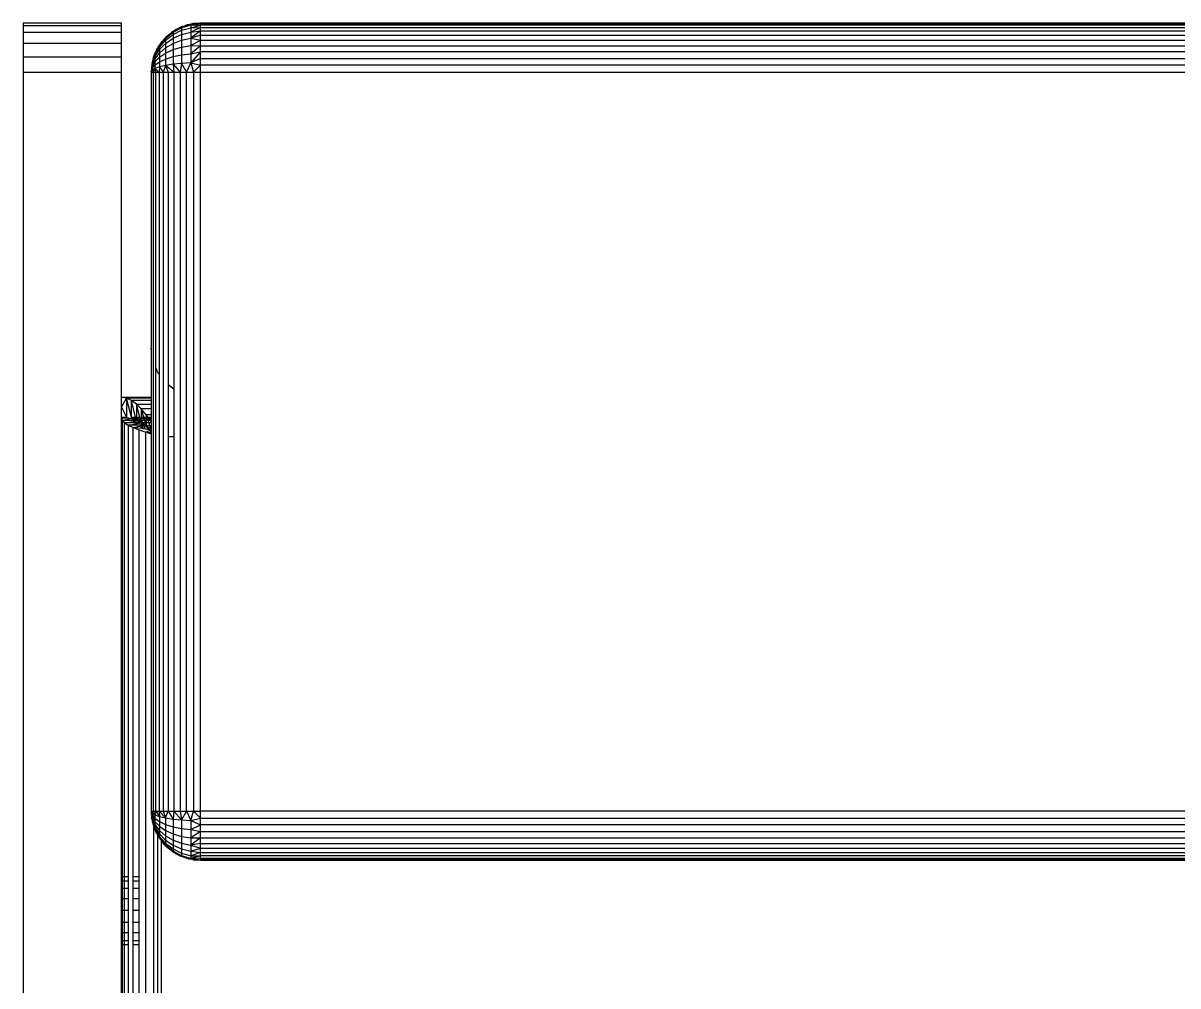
# Model space of a CAD drawing. Header units: inches. Extents: x 12 to 4609, y 5 to 3256.
# Drawn here: x 692.3 to 809.5, y 1342 to 1439.7 of the extents above; entities that cross this region are included whole.
import ezdxf

# ---------------------------------------------------------------- set-up
doc = ezdxf.new("R2010")
doc.units = ezdxf.units.IN
doc.header["$MEASUREMENT"] = 0

msp = doc.modelspace()

# ---------------------------------------------------------------- linework, layer by layer
for p, q in [((702.34, 1439.74), (692.34, 1439.74)), ((692.34, 1439.74), (692.34, 1439.49)), ((692.34, 1439.49), (692.34, 1438.78)), ((692.34, 1439.49), (702.34, 1439.49)), ((702.34, 1439.49), (702.34, 1439.74)), ((702.34, 1438.78), (702.34, 1439.49)), ((707.57, 1438.81), (708.43, 1439.27)), ((707.84, 1439.07), (707.77, 1439.02)), ((707.94, 1439.11), (707.84, 1439.07)), ((708.27, 1439.29), (707.94, 1439.11)), ((708.35, 1439.28), (707.94, 1439.11)), ((708.43, 1439.27), (707.94, 1439.11)), ((708.27, 1439.29), (708.32, 1439.3)), ((708.38, 1439.34), (708.32, 1439.3)), ((708.32, 1439.3), (708.35, 1439.28)), ((708.66, 1439.43), (708.35, 1439.28)), ((708.35, 1439.28), (708.43, 1439.27)), ((708.66, 1439.43), (708.38, 1439.34)), ((708.43, 1439.27), (709.37, 1439.55)), ((708.8, 1439.46), (708.43, 1439.27)), ((708.43, 1439.01), (709.37, 1439.27)), ((708.43, 1439.27), (708.43, 1439.01)), ((708.8, 1439.46), (708.66, 1439.43)), ((708.84, 1439.5), (708.8, 1439.46)), ((708.9, 1439.52), (708.84, 1439.5)), ((708.93, 1439.53), (708.9, 1439.52)), ((708.93, 1439.53), (708.98, 1439.55)), ((709.03, 1439.56), (708.98, 1439.55)), ((709.11, 1439.57), (709.03, 1439.56)), ((709.63, 1439.69), (709.11, 1439.57)), ((709.52, 1439.63), (709.11, 1439.57)), ((709.11, 1439.57), (709.37, 1439.55)), ((709.37, 1439.55), (710.34, 1439.69)), ((709.37, 1439.55), (709.52, 1439.63)), ((709.37, 1439.55), (709.37, 1439.27)), ((709.37, 1439.55), (710.34, 1439.53)), ((709.37, 1439.27), (710.34, 1439.53)), ((709.37, 1439.27), (710.34, 1439.29)), ((710.34, 1439.29), (709.37, 1438.81)), ((709.37, 1439.27), (709.37, 1438.81)), ((709.52, 1439.63), (709.63, 1439.69)), ((709.66, 1439.69), (709.63, 1439.69)), ((709.63, 1439.69), (709.69, 1439.69)), ((709.69, 1439.69), (709.66, 1439.69)), ((710.34, 1439.74), (709.69, 1439.69)), ((709.69, 1439.69), (710.34, 1439.69)), ((1674.84, 1439.74), (710.34, 1439.74)), ((710.34, 1439.69), (710.34, 1439.74)), ((710.34, 1439.69), (1674.84, 1439.69)), ((710.34, 1439.53), (710.34, 1439.69)), ((1674.84, 1439.53), (710.34, 1439.53)), ((710.34, 1439.29), (710.34, 1439.53)), ((710.34, 1438.94), (710.34, 1439.29)), ((710.34, 1439.29), (1674.84, 1439.29)), ((692.34, 1438.78), (692.34, 1437.68)), ((702.34, 1438.78), (692.34, 1438.78)), ((702.34, 1437.68), (702.34, 1438.78)), ((706.19, 1437.46), (706.81, 1438.2)), ((706.19, 1437.3), (706.81, 1438)), ((706.44, 1437.86), (706.51, 1437.95)), ((706.51, 1437.95), (706.56, 1438.01)), ((706.67, 1438.1), (706.56, 1438.01)), ((706.67, 1438.1), (706.81, 1438.2)), ((706.7, 1438.16), (706.67, 1438.1)), ((706.7, 1438.16), (706.76, 1438.22)), ((706.76, 1438.22), (706.81, 1438.27)), ((706.76, 1438.22), (706.78, 1438.24)), ((706.81, 1438.27), (706.78, 1438.24)), ((706.81, 1438.2), (707.57, 1438.81)), ((706.81, 1438), (707.57, 1438.58)), ((706.89, 1438.33), (706.81, 1438.27)), ((706.81, 1438.2), (706.89, 1438.33)), ((706.81, 1438.2), (706.81, 1438)), ((706.81, 1437.68), (707.57, 1438.19)), ((706.81, 1438), (706.81, 1437.68)), ((706.97, 1438.4), (706.89, 1438.33)), ((707.23, 1438.61), (706.97, 1438.4)), ((707.07, 1438.52), (706.97, 1438.4)), ((707.07, 1438.52), (707.23, 1438.61)), ((707.23, 1438.61), (707.26, 1438.66)), ((707.4, 1438.78), (707.26, 1438.66)), ((707.26, 1438.66), (707.33, 1438.67)), ((707.33, 1438.67), (707.57, 1438.81)), ((707.56, 1438.88), (707.4, 1438.78)), ((707.56, 1438.88), (707.64, 1438.94)), ((707.61, 1438.89), (707.56, 1438.88)), ((707.57, 1438.58), (708.43, 1439.01)), ((707.61, 1438.89), (707.57, 1438.81)), ((707.57, 1438.81), (707.57, 1438.58)), ((707.57, 1438.19), (708.43, 1438.58)), ((707.57, 1438.58), (707.57, 1438.19)), ((707.57, 1438.19), (707.57, 1437.68)), ((707.57, 1437.68), (708.43, 1438)), ((707.64, 1438.94), (707.61, 1438.89)), ((707.7, 1438.98), (707.64, 1438.94)), ((707.64, 1438.94), (707.67, 1438.96)), ((707.73, 1439), (707.67, 1438.96)), ((707.73, 1439), (707.77, 1439.02)), ((708.43, 1439.01), (708.43, 1438.58)), ((708.43, 1438.58), (709.37, 1438.81)), ((708.43, 1438.58), (708.43, 1438)), ((708.43, 1438), (709.37, 1438.2)), ((708.43, 1438), (708.43, 1437.3)), ((709.37, 1438.81), (710.34, 1438.94)), ((710.34, 1438.94), (709.37, 1438.2)), ((709.37, 1438.81), (709.37, 1438.2)), ((710.34, 1438.52), (709.37, 1438.2)), ((709.37, 1438.2), (709.37, 1437.46)), ((709.37, 1438.2), (710.34, 1438.01)), ((709.37, 1437.46), (710.34, 1438.01)), ((710.34, 1438.52), (710.34, 1438.94)), ((710.34, 1438.94), (1674.84, 1438.94)), ((710.34, 1438.01), (710.34, 1438.52)), ((710.34, 1438.52), (1674.84, 1438.52)), ((710.34, 1437.44), (710.34, 1438.01)), ((710.34, 1438.01), (1674.84, 1438.01)), ((692.34, 1437.68), (692.34, 1436.28)), ((702.34, 1437.68), (692.34, 1437.68)), ((702.34, 1436.28), (702.34, 1437.68)), ((705.72, 1436.54), (706.19, 1437.3)), ((705.72, 1436.33), (706.19, 1437.05)), ((705.93, 1437.04), (705.72, 1436.54)), ((705.72, 1436.09), (706.19, 1436.7)), ((705.74, 1436.65), (705.78, 1436.78)), ((705.78, 1436.78), (705.81, 1436.85)), ((705.78, 1436.78), (705.8, 1436.81)), ((705.81, 1436.85), (705.8, 1436.81)), ((705.81, 1436.85), (705.93, 1437.04)), ((705.93, 1437.04), (706.19, 1437.46)), ((705.93, 1437.04), (705.96, 1437.15)), ((705.96, 1437.15), (706, 1437.2)), ((706.01, 1437.24), (706, 1437.2)), ((706.04, 1437.28), (706.01, 1437.24)), ((706.04, 1437.28), (706.12, 1437.41)), ((706.12, 1437.41), (706.14, 1437.44)), ((706.14, 1437.44), (706.19, 1437.51)), ((706.14, 1437.44), (706.19, 1437.46)), ((706.19, 1437.05), (706.81, 1437.68)), ((706.28, 1437.65), (706.19, 1437.51)), ((706.19, 1437.46), (706.19, 1437.3)), ((706.19, 1437.3), (706.19, 1437.05)), ((706.19, 1436.7), (706.81, 1437.24)), ((706.19, 1437.05), (706.19, 1436.7)), ((706.19, 1436.28), (706.81, 1436.7)), ((706.19, 1436.7), (706.19, 1436.28)), ((706.28, 1437.65), (706.3, 1437.66)), ((706.3, 1437.66), (706.44, 1437.86)), ((706.81, 1437.24), (707.57, 1437.68)), ((706.81, 1437.68), (706.81, 1437.24)), ((706.81, 1437.24), (706.81, 1436.7)), ((706.81, 1436.7), (707.57, 1437.05)), ((706.81, 1436.7), (706.81, 1436.09)), ((707.57, 1437.68), (707.57, 1437.05)), ((707.57, 1437.05), (708.43, 1437.3)), ((707.57, 1437.05), (707.57, 1436.33)), ((708.43, 1437.3), (709.37, 1437.46)), ((708.43, 1437.3), (708.43, 1436.51)), ((709.37, 1437.46), (709.37, 1436.61)), ((709.37, 1437.46), (710.34, 1437.44)), ((710.34, 1437.44), (709.37, 1436.61)), ((709.37, 1436.61), (710.34, 1436.81)), ((710.34, 1436.81), (709.37, 1435.69)), ((710.34, 1436.81), (710.34, 1437.44)), ((710.34, 1437.44), (1674.84, 1437.44)), ((1674.84, 1436.81), (710.34, 1436.81)), ((710.34, 1436.15), (710.34, 1436.81)), ((692.34, 1436.28), (692.34, 1434.74)), ((702.34, 1436.28), (692.34, 1436.28)), ((702.34, 1434.74), (702.34, 1436.28)), ((705.4, 1435.5), (705.44, 1435.55)), ((705.44, 1435.64), (705.43, 1435.6)), ((705.43, 1435.6), (705.44, 1435.55)), ((705.44, 1435.55), (705.72, 1436.33)), ((705.44, 1435.47), (705.72, 1436.09)), ((705.44, 1435.28), (705.72, 1435.8)), ((705.44, 1435.69), (705.45, 1435.74)), ((705.44, 1435.69), (705.44, 1435.64)), ((705.44, 1435.55), (705.44, 1435.47)), ((705.46, 1435.8), (705.45, 1435.74)), ((705.49, 1435.86), (705.46, 1435.8)), ((705.51, 1436.03), (705.49, 1435.86)), ((705.52, 1436.06), (705.51, 1436.03)), ((705.52, 1436.06), (705.54, 1436.12)), ((705.55, 1436.15), (705.54, 1436.12)), ((705.55, 1436.15), (705.56, 1436.17)), ((705.56, 1436.17), (705.58, 1436.22)), ((705.58, 1436.22), (705.59, 1436.29)), ((705.59, 1436.29), (705.66, 1436.49)), ((705.63, 1436.32), (705.59, 1436.29)), ((705.63, 1436.32), (705.72, 1436.51)), ((705.66, 1436.49), (705.71, 1436.58)), ((705.71, 1436.58), (705.72, 1436.61)), ((705.72, 1436.61), (705.74, 1436.65)), ((705.72, 1436.61), (705.72, 1436.54)), ((705.72, 1436.51), (705.72, 1436.54)), ((705.72, 1436.51), (705.72, 1436.33)), ((705.72, 1436.33), (705.72, 1436.09)), ((705.72, 1435.8), (706.19, 1436.28)), ((705.72, 1436.09), (705.72, 1435.8)), ((705.72, 1435.47), (706.19, 1435.8)), ((705.72, 1435.8), (705.72, 1435.47)), ((706.19, 1436.28), (706.19, 1435.8)), ((706.19, 1435.8), (706.81, 1436.09)), ((706.19, 1435.8), (706.19, 1435.28)), ((706.81, 1436.09), (707.57, 1436.33)), ((706.81, 1436.09), (706.81, 1435.43)), ((707.57, 1435.55), (706.81, 1435.43)), ((707.57, 1436.33), (708.43, 1436.51)), ((707.57, 1436.33), (707.57, 1435.55)), ((708.43, 1435.64), (707.57, 1435.55)), ((707.57, 1435.55), (707.64, 1434.74)), ((707.57, 1435.55), (708.27, 1434.74)), ((708.43, 1435.64), (708.27, 1434.74)), ((708.43, 1436.51), (709.37, 1436.61)), ((708.43, 1436.51), (708.43, 1435.64)), ((709.37, 1435.69), (708.43, 1435.64)), ((708.43, 1435.64), (708.93, 1434.74)), ((708.93, 1434.74), (709.37, 1435.69)), ((709.37, 1436.61), (709.37, 1435.69)), ((710.34, 1436.15), (709.37, 1435.69)), ((709.37, 1435.69), (709.63, 1434.74)), ((709.37, 1435.69), (710.34, 1435.45)), ((710.34, 1435.45), (710.34, 1436.15)), ((710.34, 1436.15), (1674.84, 1436.15)), ((692.34, 1434.74), (702.34, 1434.74)), ((692.34, 1434.74), (692.34, 989.74)), ((702.34, 1401.74), (702.34, 1434.74)), ((705.34, 1434.74), (705.44, 1435.28)), ((705.36, 1435.14), (705.34, 1434.74)), ((705.34, 1434.74), (705.44, 1435.11)), ((705.44, 1434.93), (705.34, 1434.74)), ((705.34, 1434.74), (705.34, 1406.74)), ((705.34, 1434.74), (705.39, 1434.74)), ((705.4, 1435.5), (705.36, 1435.14)), ((705.44, 1434.93), (705.39, 1434.74)), ((705.39, 1434.74), (705.55, 1434.74)), ((705.39, 1406.35), (705.39, 1434.74)), ((705.44, 1435.11), (705.72, 1435.47)), ((705.44, 1435.28), (705.44, 1435.47)), ((705.44, 1435.28), (705.44, 1435.11)), ((705.44, 1435.11), (705.44, 1434.93)), ((705.72, 1435.11), (705.44, 1434.93)), ((705.44, 1434.93), (705.55, 1434.74)), ((705.55, 1434.74), (705.72, 1435.11)), ((705.55, 1434.74), (705.55, 1359.74)), ((705.55, 1434.74), (705.8, 1434.74)), ((705.72, 1435.47), (705.72, 1435.11)), ((706.19, 1435.28), (705.72, 1435.11)), ((705.8, 1434.74), (705.72, 1435.11)), ((705.72, 1435.11), (706.14, 1434.74)), ((705.8, 1434.74), (706.14, 1434.74)), ((705.8, 1404.76), (705.8, 1434.74)), ((706.19, 1435.28), (706.14, 1434.74)), ((706.14, 1434.74), (706.56, 1434.74)), ((706.14, 1434.74), (706.14, 1404.08)), ((706.81, 1435.43), (706.19, 1435.28)), ((706.19, 1435.28), (706.56, 1434.74)), ((706.81, 1435.43), (706.56, 1434.74)), ((706.56, 1434.74), (706.56, 1359.74)), ((706.56, 1434.74), (707.07, 1434.74)), ((706.81, 1435.43), (707.07, 1434.74)), ((707.64, 1434.74), (706.81, 1435.43)), ((707.07, 1434.74), (707.64, 1434.74)), ((707.07, 1434.74), (707.07, 1403)), ((707.64, 1434.74), (708.27, 1434.74)), ((707.64, 1434.74), (707.64, 1402.56)), ((708.27, 1434.74), (708.27, 1359.74)), ((708.27, 1434.74), (708.93, 1434.74)), ((708.93, 1359.74), (708.93, 1434.74)), ((708.93, 1434.74), (709.63, 1434.74)), ((709.63, 1434.74), (710.34, 1435.45)), ((709.63, 1434.74), (709.63, 1359.74)), ((709.63, 1434.74), (710.34, 1434.74)), ((710.34, 1434.74), (710.34, 1435.45)), ((1674.84, 1435.45), (710.34, 1435.45)), ((710.34, 1359.74), (710.34, 1434.74)), ((710.34, 1434.74), (1674.84, 1434.74)), ((705.39, 1406.35), (705.34, 1406.74)), ((705.34, 1406.74), (705.34, 1401.74)), ((705.39, 1359.74), (705.39, 1406.35)), ((706.01, 1404.24), (705.8, 1404.76)), ((705.8, 1359.74), (705.8, 1404.76)), ((706.14, 1404.08), (706.01, 1404.24)), ((706.14, 1404.08), (706.14, 1359.74)), ((707.64, 1402.56), (707.07, 1403)), ((707.07, 1403), (707.07, 1397.74)), ((702.84, 1401.66), (702.34, 1401.74)), ((705.34, 1401.74), (702.34, 1401.74)), ((702.34, 1400.74), (702.34, 1401.74)), ((702.34, 1400.74), (702.84, 1401.66)), ((703.34, 1401.43), (702.84, 1401.66)), ((705.34, 1401.66), (702.84, 1401.66)), ((702.84, 1401.66), (702.84, 1399.74)), ((703.34, 1399.74), (702.84, 1401.66)), ((705.34, 1401.74), (705.34, 1401.66)), ((705.34, 1401.66), (705.34, 1401.43)), ((707.64, 1402.56), (707.64, 1397.74)), ((702.34, 1400.74), (702.84, 1399.74)), ((702.34, 1399.74), (702.34, 1400.74)), ((703.84, 1401.06), (703.34, 1401.43)), ((705.34, 1401.43), (703.34, 1401.43)), ((703.76, 1399.74), (703.34, 1401.43)), ((703.34, 1399.74), (703.34, 1401.43)), ((704.34, 1400.57), (703.84, 1401.06)), ((703.84, 1401.06), (705.34, 1401.06)), ((703.84, 1401.06), (703.84, 1399.74)), ((704.19, 1399.74), (703.84, 1401.06)), ((704.84, 1399.96), (704.34, 1400.57)), ((705.34, 1400.57), (704.34, 1400.57)), ((704.58, 1399.74), (704.34, 1400.57)), ((704.34, 1400.57), (704.34, 1399.74)), ((705.34, 1401.43), (705.34, 1401.06)), ((705.34, 1401.06), (705.34, 1400.57)), ((705.34, 1400.57), (705.34, 1399.96)), ((702.34, 1399.74), (702.84, 1399.7)), ((702.34, 1399.74), (702.84, 1399.74)), ((702.34, 1399.64), (702.34, 1399.74)), ((703.11, 1399.64), (702.34, 1399.64)), ((702.34, 1399.64), (702.42, 1399.4)), ((702.34, 1353.08), (702.34, 1399.64)), ((702.42, 1399.4), (703.24, 1399.61)), ((702.42, 1399.4), (702.65, 1399.16)), ((703.84, 1399.4), (702.42, 1399.4)), ((702.42, 1353.08), (702.42, 1399.4)), ((702.65, 1399.16), (703.96, 1399.34)), ((702.84, 1399.7), (702.84, 1399.74)), ((702.84, 1399.7), (703.11, 1399.64)), ((703.11, 1399.64), (703.24, 1399.61)), ((703.24, 1399.61), (703.34, 1399.59)), ((703.34, 1399.74), (703.76, 1399.74)), ((703.34, 1399.7), (703.34, 1399.74)), ((703.34, 1399.7), (703.77, 1399.7)), ((703.34, 1399.64), (703.34, 1399.7)), ((703.78, 1399.64), (703.34, 1399.64)), ((703.34, 1399.64), (703.57, 1399.59)), ((703.34, 1399.59), (703.34, 1399.64)), ((703.34, 1399.59), (703.84, 1399.4)), ((703.34, 1399.59), (703.57, 1399.59)), ((703.57, 1399.59), (703.81, 1399.53)), ((703.57, 1399.59), (703.8, 1399.59)), ((703.77, 1399.7), (703.76, 1399.74)), ((703.76, 1399.74), (703.84, 1399.74)), ((703.78, 1399.64), (703.77, 1399.7)), ((703.77, 1399.7), (703.84, 1399.7)), ((703.84, 1399.64), (703.78, 1399.64)), ((703.8, 1399.59), (703.78, 1399.64)), ((703.81, 1399.53), (703.8, 1399.59)), ((703.8, 1399.59), (703.84, 1399.59)), ((703.84, 1399.4), (703.81, 1399.53)), ((703.81, 1399.53), (703.84, 1399.52)), ((703.84, 1399.7), (703.84, 1399.74)), ((703.84, 1399.74), (704.19, 1399.74)), ((703.84, 1399.64), (703.84, 1399.7)), ((703.84, 1399.7), (704.2, 1399.7)), ((704.22, 1399.64), (703.84, 1399.64)), ((703.84, 1399.64), (703.84, 1399.59)), ((703.84, 1399.59), (703.84, 1399.52)), ((703.84, 1399.59), (704.23, 1399.59)), ((703.84, 1399.52), (703.84, 1399.4)), ((703.84, 1399.52), (704.27, 1399.43)), ((704.28, 1399.39), (703.84, 1399.4)), ((703.84, 1399.4), (703.96, 1399.34)), ((703.96, 1399.34), (704.28, 1399.39)), ((703.96, 1399.34), (704.34, 1399.15)), ((704.2, 1399.7), (704.19, 1399.74)), ((704.22, 1399.64), (704.2, 1399.7)), ((704.23, 1399.59), (704.22, 1399.64)), ((704.27, 1399.43), (704.23, 1399.59)), ((704.28, 1399.39), (704.27, 1399.43)), ((704.34, 1399.15), (704.28, 1399.39)), ((704.34, 1399.74), (704.58, 1399.74)), ((704.34, 1399.74), (704.34, 1399.7)), ((704.34, 1399.7), (704.6, 1399.7)), ((704.34, 1399.59), (704.34, 1399.7)), ((704.38, 1399.4), (704.34, 1399.59)), ((704.34, 1399.59), (704.63, 1399.59)), ((704.34, 1399.39), (704.34, 1399.59)), ((704.34, 1399.39), (704.38, 1399.4)), ((704.34, 1399.39), (704.34, 1399.15)), ((704.5, 1399.16), (704.38, 1399.4)), ((704.38, 1399.4), (704.38, 1399.14)), ((704.68, 1399.4), (704.38, 1399.4)), ((704.6, 1399.7), (704.58, 1399.74)), ((704.58, 1399.74), (704.84, 1399.74)), ((704.6, 1399.7), (704.84, 1399.7)), ((704.63, 1399.59), (704.6, 1399.7)), ((704.63, 1399.59), (704.84, 1399.59)), ((704.68, 1399.4), (704.63, 1399.59)), ((704.76, 1399.15), (704.68, 1399.4)), ((704.84, 1399.4), (704.68, 1399.4)), ((705.34, 1399.96), (704.84, 1399.96)), ((705, 1399.74), (704.84, 1399.96)), ((704.84, 1399.96), (704.84, 1399.74)), ((704.92, 1399.74), (704.84, 1399.96)), ((704.84, 1399.7), (704.84, 1399.74)), ((704.84, 1399.74), (704.92, 1399.74)), ((704.84, 1399.7), (704.93, 1399.7)), ((704.84, 1399.7), (704.84, 1399.59)), ((704.84, 1399.59), (704.97, 1399.59)), ((704.84, 1399.59), (704.84, 1399.4)), ((704.84, 1399.4), (704.84, 1399.15)), ((705.04, 1399.4), (704.84, 1399.4)), ((704.92, 1399.74), (705, 1399.74)), ((704.93, 1399.7), (704.92, 1399.74)), ((704.97, 1399.59), (704.93, 1399.7)), ((704.93, 1399.7), (705.03, 1399.7)), ((705.04, 1399.4), (704.97, 1399.59)), ((704.97, 1399.59), (705.11, 1399.59)), ((705, 1399.74), (705.03, 1399.7)), ((705, 1399.74), (705.34, 1399.74)), ((705.03, 1399.7), (705.11, 1399.59)), ((705.03, 1399.7), (705.34, 1399.7)), ((705.12, 1399.15), (705.04, 1399.4)), ((705.25, 1399.4), (705.04, 1399.4)), ((705.11, 1399.59), (705.25, 1399.4)), ((705.11, 1399.59), (705.34, 1399.59)), ((705.25, 1399.4), (705.34, 1399.27)), ((705.34, 1399.4), (705.25, 1399.4)), ((705.34, 1399.96), (705.34, 1399.74)), ((705.34, 1399.74), (705.34, 1399.7)), ((705.34, 1399.7), (705.34, 1399.59)), ((705.34, 1399.59), (705.34, 1399.4)), ((705.34, 1399.4), (705.34, 1399.27)), ((705.34, 1399.27), (705.34, 1399.15)), ((702.65, 1399.16), (703.02, 1398.92)), ((704.34, 1399.15), (702.65, 1399.16)), ((702.65, 1353.08), (702.65, 1399.16)), ((703.02, 1398.92), (704.34, 1399.15)), ((703.02, 1398.92), (703.51, 1398.69)), ((704.34, 1398.92), (703.02, 1398.92)), ((703.02, 1398.92), (703.02, 1353.08)), ((703.51, 1398.69), (704.34, 1398.86)), ((703.51, 1398.69), (704.12, 1398.45)), ((704.34, 1398.57), (703.51, 1398.69)), ((703.51, 1353.08), (703.51, 1398.69)), ((704.12, 1398.45), (704.81, 1398.21)), ((704.12, 1353.08), (704.12, 1398.45)), ((704.34, 1399.15), (704.34, 1398.92)), ((704.34, 1399.15), (704.38, 1399.14)), ((704.38, 1398.92), (704.34, 1398.92)), ((704.34, 1398.57), (704.34, 1398.86)), ((704.34, 1398.86), (704.38, 1398.86)), ((704.38, 1398.57), (704.34, 1398.57)), ((704.38, 1399.14), (704.5, 1399.16)), ((704.38, 1399.14), (704.38, 1398.92)), ((704.5, 1399.06), (704.38, 1399.14)), ((704.5, 1398.92), (704.38, 1398.92)), ((704.38, 1398.86), (704.5, 1398.89)), ((704.38, 1398.86), (704.38, 1398.57)), ((704.5, 1398.55), (704.38, 1398.57)), ((704.65, 1398.97), (704.5, 1399.16)), ((704.5, 1399.16), (704.5, 1399.06)), ((704.76, 1399.15), (704.5, 1399.16)), ((704.5, 1399.06), (704.5, 1398.92)), ((704.5, 1399.06), (704.65, 1398.97)), ((704.5, 1398.89), (704.68, 1398.92)), ((704.68, 1398.92), (704.5, 1398.92)), ((704.5, 1398.89), (704.5, 1398.55)), ((704.68, 1398.53), (704.5, 1398.55)), ((704.68, 1398.92), (704.65, 1398.97)), ((704.93, 1398.69), (704.68, 1398.92)), ((704.68, 1398.53), (704.68, 1398.92)), ((704.84, 1398.85), (704.68, 1398.92)), ((704.93, 1398.49), (704.68, 1398.53)), ((704.84, 1398.85), (704.76, 1399.15)), ((704.84, 1399.15), (704.76, 1399.15)), ((704.81, 1398.21), (704.93, 1398.28)), ((704.81, 1053.78), (704.81, 1398.21)), ((704.93, 1398.18), (704.81, 1398.21)), ((704.84, 1399.15), (704.84, 1398.85)), ((705.12, 1399.15), (704.84, 1399.15)), ((704.84, 1398.85), (705.34, 1398.5)), ((705.22, 1398.85), (704.84, 1398.85)), ((705.23, 1398.45), (704.93, 1398.69)), ((704.93, 1398.69), (704.93, 1398.49)), ((705.23, 1398.45), (704.93, 1398.49)), ((704.93, 1398.28), (705.23, 1398.45)), ((704.93, 1398.28), (704.93, 1398.18)), ((705.23, 1398.13), (704.93, 1398.18)), ((704.93, 1398.18), (705.23, 1398.08)), ((705.22, 1398.85), (705.12, 1399.15)), ((705.34, 1399.15), (705.12, 1399.15)), ((705.34, 1398.5), (705.22, 1398.85)), ((705.34, 1398.85), (705.22, 1398.85)), ((705.34, 1398.37), (705.23, 1398.45)), ((705.23, 1398.45), (705.23, 1398.13)), ((705.23, 1398.13), (705.34, 1398.1)), ((705.23, 1398.13), (705.23, 1398.08)), ((705.34, 1398.04), (705.23, 1398.08)), ((705.34, 1399.15), (705.34, 1398.85)), ((705.34, 1398.85), (705.34, 1398.5)), ((705.34, 1398.5), (705.34, 1398.37)), ((705.34, 1398.37), (705.34, 1398.1)), ((705.34, 1398.1), (705.34, 1398.04)), ((705.34, 1398.04), (705.34, 1359.74)), ((707.64, 1397.74), (707.07, 1397.74)), ((707.07, 1397.74), (707.07, 1359.74)), ((707.64, 1397.74), (707.64, 1359.74)), ((705.34, 1359.74), (705.39, 1359.03)), ((705.34, 1359.74), (705.44, 1359.2)), ((705.34, 1359.74), (705.44, 1359.36)), ((705.34, 1359.74), (705.44, 1359.55)), ((705.34, 1359.74), (705.39, 1359.74)), ((705.39, 1359.74), (705.44, 1359.55)), ((705.39, 1359.74), (705.55, 1359.74)), ((705.44, 1359.55), (705.55, 1359.74)), ((705.44, 1359.55), (705.44, 1359.36)), ((705.44, 1359.55), (705.72, 1359.36)), ((705.44, 1359.36), (705.44, 1359.2)), ((705.44, 1359.36), (705.72, 1359.01)), ((705.55, 1359.74), (705.72, 1359.36)), ((705.55, 1359.74), (705.8, 1359.74)), ((705.8, 1359.74), (705.72, 1359.36)), ((705.72, 1359.36), (705.72, 1359.01)), ((705.72, 1359.36), (706.19, 1359.2)), ((705.8, 1359.74), (706.19, 1359.2)), ((705.8, 1359.74), (706.14, 1359.74)), ((706.14, 1359.74), (706.19, 1359.2)), ((706.14, 1359.74), (706.81, 1359.05)), ((706.14, 1359.74), (706.56, 1359.74)), ((706.56, 1359.74), (706.81, 1359.05)), ((706.56, 1359.74), (707.07, 1359.74)), ((706.81, 1359.05), (707.07, 1359.74)), ((707.07, 1359.74), (707.57, 1358.93)), ((707.07, 1359.74), (707.64, 1359.74)), ((707.64, 1359.74), (707.57, 1358.93)), ((707.64, 1359.74), (708.27, 1359.74)), ((708.43, 1358.84), (707.64, 1359.74)), ((708.27, 1359.74), (708.43, 1358.84)), ((708.27, 1359.74), (708.93, 1359.74)), ((708.93, 1359.74), (708.43, 1358.84)), ((708.93, 1359.74), (709.37, 1358.78)), ((708.93, 1359.74), (709.63, 1359.74)), ((709.37, 1358.78), (709.63, 1359.74)), ((709.63, 1359.74), (710.34, 1359.03)), ((709.63, 1359.74), (710.34, 1359.74)), ((1674.84, 1359.74), (710.34, 1359.74)), ((710.34, 1359.03), (710.34, 1359.74)), ((705.44, 1358.93), (705.39, 1359.03)), ((705.46, 1358.88), (705.43, 1358.83)), ((705.43, 1358.83), (705.44, 1358.78)), ((705.44, 1359.2), (705.72, 1358.67)), ((705.44, 1359.2), (705.44, 1359.01)), ((705.44, 1359.01), (705.44, 1358.93)), ((705.44, 1359.01), (705.72, 1358.38)), ((705.44, 1358.93), (705.46, 1358.88)), ((705.44, 1358.78), (705.48, 1358.72)), ((705.46, 1358.88), (705.48, 1358.72)), ((705.46, 1358.88), (705.72, 1358.15)), ((705.47, 1358.69), (705.48, 1358.72)), ((705.49, 1358.61), (705.47, 1358.69)), ((705.49, 1358.61), (705.51, 1358.44)), ((705.51, 1358.44), (705.58, 1358.29)), ((705.58, 1358.29), (705.58, 1336.21)), ((705.58, 1358.29), (705.63, 1358.16)), ((705.72, 1359.01), (705.72, 1358.67)), ((705.72, 1359.01), (706.19, 1358.67)), ((705.72, 1358.67), (705.72, 1358.38)), ((705.72, 1358.67), (706.19, 1358.19)), ((705.72, 1358.38), (705.72, 1358.15)), ((705.72, 1358.38), (706.19, 1357.77)), ((706.19, 1359.2), (706.19, 1358.67)), ((706.19, 1359.2), (706.81, 1359.05)), ((706.19, 1358.67), (706.19, 1358.19)), ((706.19, 1358.67), (706.81, 1358.38)), ((706.19, 1358.19), (706.19, 1357.77)), ((706.19, 1358.19), (706.81, 1357.77)), ((706.81, 1359.05), (706.81, 1358.38)), ((706.81, 1359.05), (707.57, 1358.93)), ((706.81, 1358.38), (706.81, 1357.77)), ((706.81, 1358.38), (707.57, 1358.15)), ((707.57, 1358.93), (707.57, 1358.15)), ((707.57, 1358.93), (708.43, 1358.84)), ((708.43, 1358.84), (708.43, 1357.97)), ((708.43, 1358.84), (709.37, 1358.78)), ((709.37, 1358.78), (710.34, 1359.03)), ((709.37, 1358.78), (709.37, 1357.86)), ((709.37, 1358.78), (710.34, 1358.33)), ((709.37, 1357.86), (710.34, 1358.33)), ((710.34, 1358.33), (710.34, 1359.03)), ((710.34, 1359.03), (1674.84, 1359.03)), ((1674.84, 1358.33), (710.34, 1358.33)), ((710.34, 1357.66), (710.34, 1358.33)), ((705.63, 1358.16), (705.68, 1358)), ((705.63, 1358.16), (705.72, 1357.97)), ((705.68, 1358), (705.72, 1357.97)), ((705.72, 1357.94), (705.71, 1357.91)), ((705.71, 1357.91), (705.72, 1357.86)), ((705.72, 1358.15), (705.72, 1357.97)), ((705.72, 1358.15), (706.19, 1357.43)), ((705.72, 1357.97), (705.72, 1357.94)), ((705.72, 1357.94), (705.72, 1357.86)), ((705.72, 1357.94), (706.19, 1357.17)), ((705.85, 1357.62), (705.72, 1357.86)), ((705.8, 1357.66), (705.72, 1357.86)), ((705.91, 1357.5), (705.8, 1357.66)), ((705.85, 1357.62), (705.91, 1357.5)), ((705.97, 1357.34), (705.91, 1357.5)), ((705.97, 1357.34), (705.97, 1337.14)), ((705.97, 1357.34), (706.01, 1357.24)), ((706.01, 1357.24), (706.08, 1357.15)), ((706.08, 1357.15), (706.14, 1357.03)), ((706.08, 1357.15), (706.19, 1357.01)), ((706.19, 1357.01), (706.14, 1357.03)), ((706.19, 1357.77), (706.19, 1357.43)), ((706.19, 1357.77), (706.81, 1357.24)), ((706.19, 1357.43), (706.19, 1357.17)), ((706.19, 1357.43), (706.81, 1356.8)), ((706.19, 1357.17), (706.19, 1357.01)), ((706.19, 1357.17), (706.81, 1356.47)), ((706.19, 1357.01), (706.34, 1356.78)), ((706.81, 1356.27), (706.19, 1357.01)), ((706.81, 1357.77), (706.81, 1357.24)), ((706.81, 1357.77), (707.57, 1357.43)), ((706.81, 1357.24), (706.81, 1356.8)), ((706.81, 1357.24), (707.57, 1356.8)), ((707.57, 1358.15), (707.57, 1357.43)), ((707.57, 1358.15), (708.43, 1357.97)), ((707.57, 1357.43), (707.57, 1356.8)), ((707.57, 1357.43), (708.43, 1357.17)), ((708.43, 1357.97), (708.43, 1357.17)), ((708.43, 1357.97), (709.37, 1357.86)), ((708.43, 1357.17), (708.43, 1356.47)), ((708.43, 1357.17), (709.37, 1357.01)), ((709.37, 1357.86), (709.37, 1357.01)), ((709.37, 1357.86), (710.34, 1357.66)), ((710.34, 1357.66), (709.37, 1357.01)), ((709.37, 1357.01), (710.34, 1357.03)), ((710.34, 1357.03), (709.37, 1356.27)), ((709.37, 1357.01), (709.37, 1356.27)), ((710.34, 1357.03), (710.34, 1357.66)), ((710.34, 1357.66), (1674.84, 1357.66)), ((710.34, 1357.03), (1674.84, 1357.03)), ((710.34, 1356.46), (710.34, 1357.03)), ((706.34, 1356.78), (706.34, 1356.76)), ((706.34, 1356.78), (706.37, 1356.74)), ((706.34, 1356.76), (706.34, 1337.72)), ((706.34, 1356.76), (706.37, 1356.74)), ((706.37, 1356.74), (706.56, 1356.46)), ((706.81, 1356.27), (706.56, 1356.46)), ((706.56, 1356.46), (706.75, 1356.28)), ((706.75, 1356.28), (706.81, 1356.2)), ((706.81, 1356.8), (706.81, 1356.47)), ((706.81, 1356.8), (707.57, 1356.28)), ((706.81, 1356.47), (706.81, 1356.27)), ((706.81, 1356.47), (707.57, 1355.9)), ((707.57, 1355.66), (706.81, 1356.27)), ((706.81, 1356.27), (706.89, 1356.14)), ((707.37, 1355.77), (706.81, 1356.27)), ((706.81, 1356.2), (706.89, 1356.14)), ((706.89, 1356.14), (706.97, 1356.08)), ((706.97, 1356.08), (707.37, 1355.77)), ((706.97, 1356.08), (707.07, 1355.96)), ((707.37, 1355.77), (707.07, 1355.96)), ((707.57, 1356.8), (707.57, 1356.28)), ((707.57, 1356.8), (708.43, 1356.47)), ((707.57, 1356.28), (707.57, 1355.9)), ((707.57, 1356.28), (708.43, 1355.9)), ((707.57, 1355.9), (707.57, 1355.66)), ((707.57, 1355.9), (708.43, 1355.47)), ((708.43, 1356.47), (708.43, 1355.9)), ((708.43, 1356.47), (709.37, 1356.27)), ((708.43, 1355.9), (708.43, 1355.47)), ((708.43, 1355.9), (709.37, 1355.66)), ((710.34, 1356.46), (709.37, 1356.27)), ((709.37, 1356.27), (709.37, 1355.66)), ((709.37, 1356.27), (710.34, 1355.96)), ((709.37, 1355.66), (710.34, 1355.96)), ((710.34, 1355.96), (710.34, 1356.46)), ((710.34, 1356.46), (1674.84, 1356.46)), ((710.34, 1355.96), (1674.84, 1355.96)), ((710.34, 1355.53), (710.34, 1355.96)), ((707.37, 1355.77), (707.52, 1355.64)), ((707.52, 1355.64), (707.61, 1355.59)), ((708.43, 1355.21), (707.57, 1355.66)), ((707.57, 1355.66), (707.61, 1355.59)), ((707.57, 1355.66), (708.1, 1355.3)), ((707.62, 1355.57), (707.61, 1355.59)), ((707.61, 1355.59), (707.64, 1355.53)), ((707.64, 1355.53), (707.78, 1355.45)), ((707.78, 1355.45), (707.84, 1355.41)), ((707.84, 1355.41), (708.1, 1355.3)), ((708.1, 1355.3), (708.27, 1355.19)), ((708.1, 1355.3), (708.35, 1355.2)), ((708.35, 1355.2), (708.27, 1355.19)), ((708.27, 1355.19), (708.8, 1355.01)), ((708.43, 1355.21), (708.35, 1355.2)), ((708.35, 1355.2), (708.8, 1355.01)), ((708.43, 1355.47), (708.43, 1355.21)), ((708.43, 1355.47), (709.37, 1355.21)), ((709.37, 1354.93), (708.43, 1355.21)), ((708.43, 1355.21), (708.8, 1355.01)), ((708.8, 1355.01), (708.93, 1354.94)), ((708.93, 1354.94), (708.97, 1354.94)), ((709.05, 1354.91), (708.97, 1354.94)), ((709.05, 1354.91), (709.13, 1354.9)), ((709.13, 1354.9), (709.37, 1354.93)), ((709.63, 1354.79), (709.13, 1354.9)), ((709.13, 1354.9), (709.52, 1354.85)), ((709.37, 1355.66), (709.37, 1355.21)), ((709.37, 1355.66), (710.34, 1355.53)), ((710.34, 1355.53), (709.37, 1355.21)), ((709.37, 1355.21), (709.37, 1354.93)), ((709.37, 1355.21), (710.34, 1355.19)), ((710.34, 1355.19), (709.37, 1354.93)), ((710.34, 1354.94), (709.37, 1354.93)), ((709.37, 1354.93), (710.34, 1354.79)), ((709.37, 1354.93), (709.52, 1354.85)), ((709.52, 1354.85), (709.63, 1354.79)), ((709.52, 1354.85), (709.96, 1354.79)), ((709.63, 1354.79), (709.96, 1354.79)), ((709.96, 1354.79), (710.34, 1354.74)), ((709.96, 1354.79), (710.34, 1354.79)), ((710.34, 1355.53), (1674.84, 1355.53)), ((710.34, 1355.19), (710.34, 1355.53)), ((1674.84, 1355.19), (710.34, 1355.19)), ((710.34, 1354.94), (710.34, 1355.19)), ((710.34, 1354.79), (710.34, 1354.94)), ((710.34, 1354.94), (1674.84, 1354.94)), ((710.34, 1354.74), (710.34, 1354.79)), ((1674.84, 1354.79), (710.34, 1354.79)), ((710.34, 1354.74), (1674.84, 1354.74)), ((702.34, 1352.67), (702.34, 1353.08)), ((702.34, 1353.08), (702.42, 1353.08)), ((702.34, 1351.89), (702.34, 1352.67)), ((702.34, 1352.67), (702.42, 1352.67)), ((702.42, 1353.08), (702.65, 1353.08)), ((702.42, 1352.67), (702.42, 1353.08)), ((702.42, 1352.67), (702.65, 1352.67)), ((702.42, 1351.89), (702.42, 1352.67)), ((702.65, 1353.08), (703.02, 1353.08)), ((702.65, 1352.67), (702.65, 1353.08)), ((702.65, 1352.67), (703.02, 1352.67)), ((702.65, 1351.89), (702.65, 1352.67)), ((703.02, 1353.08), (703.02, 1352.67)), ((703.02, 1352.67), (703.02, 1351.89)), ((703.51, 1353.08), (704.12, 1353.08)), ((703.51, 1352.67), (703.51, 1353.08)), ((703.51, 1352.67), (704.12, 1352.67)), ((703.51, 1351.89), (703.51, 1352.67)), ((704.12, 1352.67), (704.12, 1353.08)), ((704.12, 1351.89), (704.12, 1352.67)), ((702.34, 1350.83), (702.34, 1351.89)), ((702.42, 1351.89), (702.34, 1351.89)), ((702.65, 1351.89), (702.42, 1351.89)), ((702.42, 1350.83), (702.42, 1351.89)), ((703.02, 1351.89), (702.65, 1351.89)), ((702.65, 1350.83), (702.65, 1351.89)), ((703.02, 1351.89), (703.02, 1350.83)), ((704.12, 1351.89), (703.51, 1351.89)), ((703.51, 1350.83), (703.51, 1351.89)), ((704.12, 1350.83), (704.12, 1351.89)), ((702.34, 1349.64), (702.34, 1350.83)), ((702.42, 1350.83), (702.34, 1350.83)), ((702.65, 1350.83), (702.42, 1350.83)), ((702.42, 1349.64), (702.42, 1350.83)), ((703.02, 1350.83), (702.65, 1350.83)), ((702.65, 1349.64), (702.65, 1350.83)), ((703.02, 1350.83), (703.02, 1349.64)), ((704.12, 1350.83), (703.51, 1350.83)), ((703.51, 1349.64), (703.51, 1350.83)), ((704.12, 1349.64), (704.12, 1350.83)), ((702.34, 1348.44), (702.34, 1349.64)), ((702.42, 1349.64), (702.34, 1349.64)), ((702.65, 1349.64), (702.42, 1349.64)), ((702.42, 1348.44), (702.42, 1349.64)), ((703.02, 1349.64), (702.65, 1349.64)), ((702.65, 1348.44), (702.65, 1349.64)), ((703.02, 1349.64), (703.02, 1348.44)), ((704.12, 1349.64), (703.51, 1349.64)), ((703.51, 1348.44), (703.51, 1349.64)), ((704.12, 1348.44), (704.12, 1349.64)), ((702.34, 1347.39), (702.34, 1348.44)), ((702.42, 1348.44), (702.34, 1348.44)), ((702.65, 1348.44), (702.42, 1348.44)), ((702.42, 1347.39), (702.42, 1348.44)), ((703.02, 1348.44), (702.65, 1348.44)), ((702.65, 1347.39), (702.65, 1348.44)), ((703.02, 1348.44), (703.02, 1347.39)), ((704.12, 1348.44), (703.51, 1348.44)), ((703.51, 1347.39), (703.51, 1348.44)), ((704.12, 1347.39), (704.12, 1348.44)), ((702.34, 1346.61), (702.34, 1347.39)), ((702.42, 1347.39), (702.34, 1347.39)), ((702.34, 1346.19), (702.34, 1346.61)), ((702.34, 1346.61), (702.42, 1346.61)), ((702.65, 1347.39), (702.42, 1347.39)), ((702.42, 1346.61), (702.42, 1347.39)), ((702.42, 1346.61), (702.65, 1346.61)), ((702.42, 1346.19), (702.42, 1346.61)), ((703.02, 1347.39), (702.65, 1347.39)), ((702.65, 1346.61), (702.65, 1347.39)), ((702.65, 1346.61), (703.02, 1346.61)), ((702.65, 1346.19), (702.65, 1346.61)), ((703.02, 1347.39), (703.02, 1346.61)), ((703.02, 1346.61), (703.02, 1346.19)), ((704.12, 1347.39), (703.51, 1347.39)), ((703.51, 1346.61), (703.51, 1347.39)), ((703.51, 1346.61), (704.12, 1346.61)), ((703.51, 1346.19), (703.51, 1346.61)), ((704.12, 1346.61), (704.12, 1347.39)), ((704.12, 1346.19), (704.12, 1346.61)), ((702.34, 1346.19), (702.42, 1346.19)), ((702.34, 1278.12), (702.34, 1346.19)), ((702.42, 1346.19), (702.65, 1346.19)), ((702.42, 1278.12), (702.42, 1346.19)), ((702.65, 1346.19), (703.02, 1346.19)), ((702.65, 1278.12), (702.65, 1346.19)), ((703.02, 1346.19), (703.02, 1278.12)), ((703.51, 1346.19), (704.12, 1346.19)), ((703.51, 1278.12), (703.51, 1346.19)), ((704.12, 1278.12), (704.12, 1346.19))]:
    msp.add_line(p, q)

doc.saveas('drawing.dxf')
